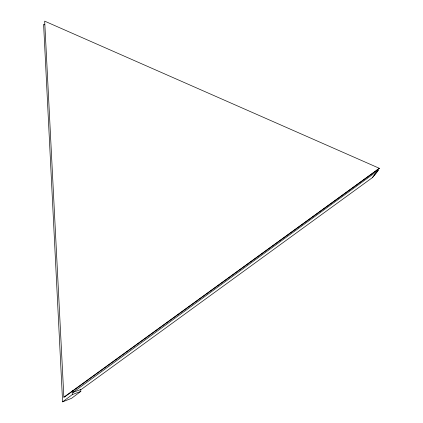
<?xml version="1.0" encoding="UTF-8"?>
<svg xmlns="http://www.w3.org/2000/svg" width="423" height="423" viewBox="0 0 423 423"><rect width="100%" height="100%" fill="white"/><g stroke="black" fill="none" stroke-linecap="round" stroke-linejoin="round"><path stroke-width="0.63" d="M379.399 168.328L64.798 396.827L63.862 397.176L44.679 21.15L379.399 168.328L63.862 397.176M372.409 177.612L378.225 170.406L377.062 169.898M44.785 24.883L43.601 24.301L62.604 401.85L72.333 394.569L80.835 391.381L80.724 389.403M80.835 391.381L71.572 398.313L62.604 401.85M73.073 392.333L378.225 170.406L372.383 177.634L81.533 389.255L73.073 392.333L72.846 390.403M72.159 391.27L72.333 394.569"/></g></svg>
